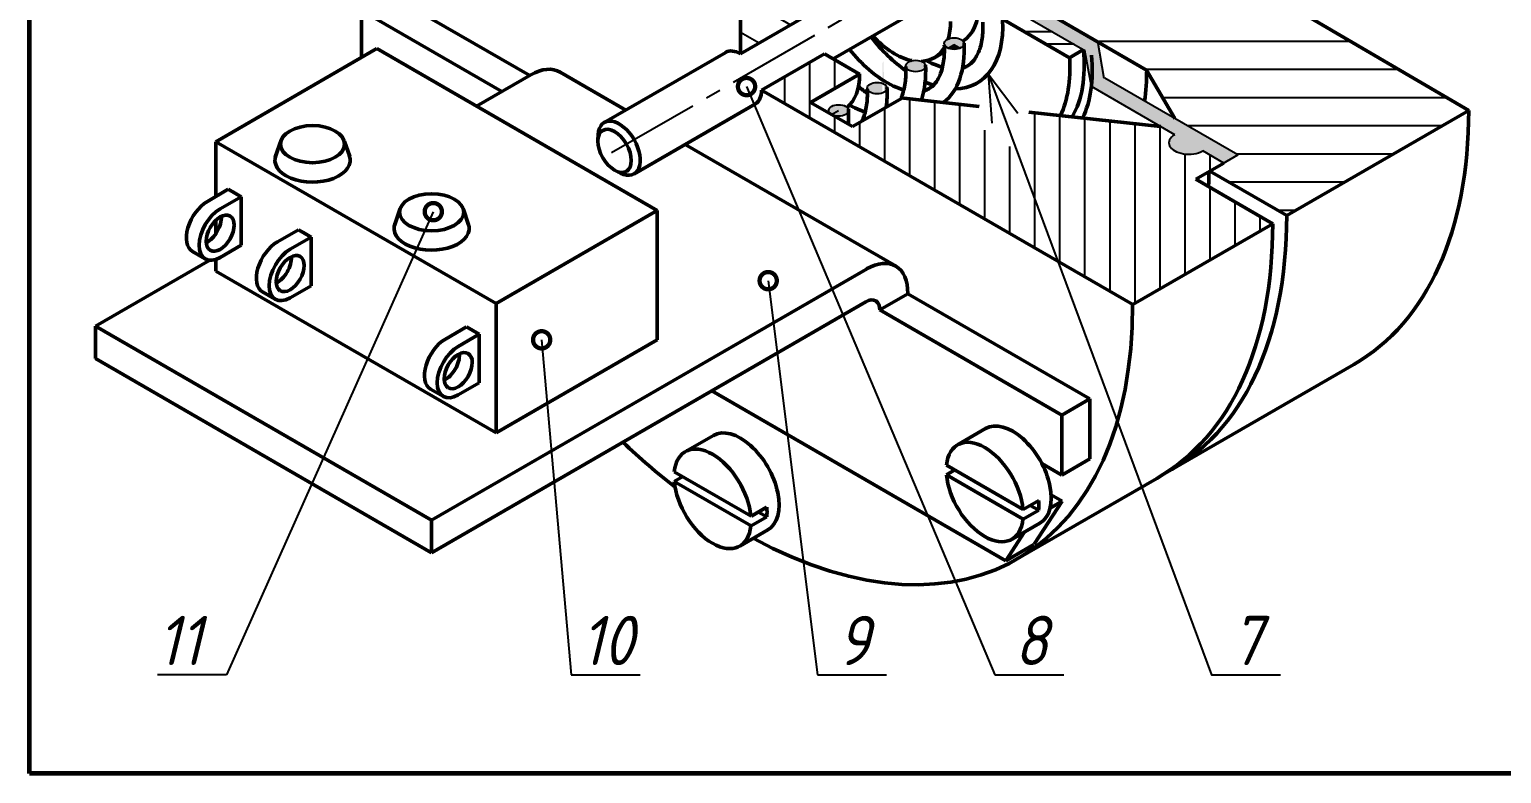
# Model space of a CAD drawing. Header units: millimetres. Extents: x -255 to 513, y 132 to 472.
# Drawn here: x -255 to -105.5, y 132 to 207.5 of the extents above; entities that cross this region are included whole.
import ezdxf

# ---------------------------------------------------------------- set-up
doc = ezdxf.new("R2010")
doc.units = ezdxf.units.MM
doc.header["$LTSCALE"] = 0.5
doc.linetypes.add('CENTER2', pattern=[28.575, 19.05, -3.175, 3.175, -3.175])
doc.styles.get("Standard").update_dxf_attribs({"font": 'isocpeui.ttf', "width": 0.9})
doc.dimstyles.new('Standart 1', dxfattribs={"dimtxt": 3.5, "dimasz": 3.5, "dimexe": 2, "dimexo": 0, "dimgap": 1, "dimtad": 1, "dimtoh": 1, "dimdec": 0, "dimtxsty": 'Standard', "dimblk": 'OPEN30', "dimcen": 2.5, "dimadec": 0, "dimazin": 0, "dimtfac": 1, "dimtdec": 0, "dimtmove": 0, "dimatfit": 3, "dimldrblk": 'DOTSMALL', "dimfxl": 0, "dimarcsym": 0})

# ---------------------------------------------------------------- blocks, each defined once
blk = doc.blocks.new('_DotSmall')
at = {"color": 0, "linetype": 'ByBlock', "const_width": 0.5}
blk.add_lwpolyline([(-0.0625, 0, 1), (0.0625, 0, 1)], format="xyb", close=True, dxfattribs=at)
blk = doc.blocks.new('_Open30')
at = {"color": 0, "linetype": 'ByBlock', "lineweight": -2}
for p, q in [((-1, 0.268), (0, 0)), ((0, 0), (-1, -0.268)), ((0, 0), (-1, 0))]:
    blk.add_line(p, q, dxfattribs=at)

msp = doc.modelspace()

# ---------------------------------------------------------------- hatches: boundary and pattern name
at = {"lineweight": -3}
h = msp.add_hatch(dxfattribs=at)
h.set_pattern_fill('ANSI31', color=256, angle=105, style=0)
h.set_pattern_definition([(150, (-4, -28), (-1.5875, -2.74963), [])])
h.paths.add_polyline_path([(-176.41, 212.81), (-181.38, 209.94), (-181.38, 214.87), (-176.4, 217.74), (-173.53, 224.26), (-182.81, 224.36), (-182.81, 205.02), (-176.41, 208.71)])
edge = h.paths.add_edge_path()
edge.add_line((-165.75, 241.95), (-165.75, 243.59))
edge.add_ellipse((-165.75, 245.23), major_axis=(1, 1.74), ratio=0.577465, start_angle=44.8992, end_angle=224.8992, ccw=False)
edge.add_line((-165.75, 246.88), (-165.75, 249.34))
edge.add_line((-165.75, 249.34), (-168.59, 247.7))
edge.add_line((-168.59, 247.7), (-168.59, 248.32))
edge.add_line((-168.59, 248.32), (-178.98, 242.32))
edge.add_ellipse((-182.81, 243.59), major_axis=(2.76, -4.79), ratio=0.57735, start_angle=0, end_angle=56.9443, ccw=False)
edge.add_line((-180.04, 238.8), (-182.81, 237.21))
edge.add_line((-182.81, 237.21), (-182.81, 224.36))
edge.add_line((-182.81, 224.36), (-173.53, 224.26))
edge.add_line((-173.53, 224.26), (-165.75, 241.95))
h = msp.add_hatch(dxfattribs=at)
h.set_pattern_fill('ANSI31', scale=0.9, angle=135, style=0)
h.set_pattern_definition([(180, (-285, 112), (-7e-16, -2.8575), [])])
h.paths.add_polyline_path([(-150.79, 212.83), (-155.08, 212.81), (-152.95, 211.58)])
h.paths.add_polyline_path([(-148.69, 209.12), (-150.11, 208.3), (-141.58, 203.37), (-138.73, 198.45), (-132.34, 194.76), (-133.76, 193.93), (-135.18, 193.11), (-127.36, 188.6), (-108.88, 199.27), (-141.37, 218.27), (-150.79, 212.83), (-152.95, 211.58)])
at = {"ltscale": 0.3}
h = msp.add_hatch(color=7, dxfattribs=at)
edge = h.paths.add_edge_path()
edge.add_line((-161.48, 214.87), (-162.9, 214.04))
edge.add_line((-162.9, 214.04), (-147.84, 205.35))
edge.add_line((-147.84, 205.35), (-147.19, 201.69))
edge.add_line((-147.19, 201.69), (-138.73, 196.81))
edge.add_ellipse((-137.31, 195.99), major_axis=(-2.01, 0), ratio=0.57735, start_angle=315, end_angle=495)
edge.add_line((-135.89, 195.17), (-133.76, 193.93))
edge.add_line((-133.76, 193.93), (-133.05, 194.35))
edge.add_line((-133.05, 194.35), (-132.34, 194.76))
edge.add_line((-132.34, 194.76), (-145.9, 202.59))
edge.add_line((-145.9, 202.59), (-146.55, 206.25))
edge.add_line((-146.55, 206.25), (-161.48, 214.87))
h = msp.add_hatch(color=7, dxfattribs=at)
edge = h.paths.add_edge_path()
edge.add_ellipse((-172.85, 208.35), major_axis=(6.25, -10.82), ratio=0.57735, start_angle=407.9196, end_angle=408.2137)
edge.add_ellipse((-165.03, 203.78), major_axis=(-1.01, 0), ratio=0.57735, start_angle=184.1466, end_angle=225)
edge.add_line((-164.32, 204.19), (-165.03, 203.78))
edge.add_line((-165.03, 203.78), (-164.32, 203.37))
edge.add_ellipse((-165.03, 203.78), major_axis=(-1.01, 0), ratio=0.57735, start_angle=135, end_angle=178.8422)
edge = h.paths.add_edge_path()
edge.add_ellipse((-165.03, 203.78), major_axis=(-1.01, 0), ratio=0.57735, start_angle=232.7231, end_angle=291.9772)
edge.add_ellipse((-165.03, 203.78), major_axis=(-1.01, 0), ratio=0.57735, start_angle=291.9772, end_angle=315)
edge.add_line((-165.75, 204.19), (-165.03, 203.78))
edge.add_line((-165.03, 203.78), (-164.32, 204.19))
edge.add_ellipse((-165.03, 203.78), major_axis=(-1.01, 0), ratio=0.57735, start_angle=225, end_angle=232.7231)
edge = h.paths.add_edge_path()
edge.add_ellipse((-165.03, 203.78), major_axis=(-1.01, 0), ratio=0.57735, start_angle=315, end_angle=367.3879)
edge.add_ellipse((-165.03, 203.78), major_axis=(-1.01, 0), ratio=0.57735, start_angle=7.3879, end_angle=45)
edge.add_line((-165.75, 203.37), (-165.03, 203.78))
edge.add_line((-165.03, 203.78), (-165.75, 204.19))
edge = h.paths.add_edge_path()
edge.add_ellipse((-165.03, 203.78), major_axis=(-1.01, 0), ratio=0.57735, start_angle=45, end_angle=135)
edge.add_line((-164.32, 203.37), (-165.03, 203.78))
edge.add_line((-165.03, 203.78), (-165.75, 203.37))
h = msp.add_hatch(color=7, dxfattribs=at)
edge = h.paths.add_edge_path()
edge.add_ellipse((-161.13, 206.05), major_axis=(-1.01, 0), ratio=0.57735, start_angle=224.2231, end_angle=306.4209)
edge.add_ellipse((-161.13, 206.05), major_axis=(-1.01, 0), ratio=0.57735, start_angle=306.4209, end_angle=315)
edge.add_line((-161.85, 206.46), (-161.13, 206.04))
edge.add_line((-161.13, 206.04), (-160.41, 206.45))
edge = h.paths.add_edge_path()
edge.add_ellipse((-161.13, 206.05), major_axis=(-1.01, 0), ratio=0.57735, start_angle=135, end_angle=206.0074)
edge.add_ellipse((-161.13, 206.05), major_axis=(-1.01, 0), ratio=0.57735, start_angle=206.0074, end_angle=206.1842)
edge.add_ellipse((-161.13, 206.05), major_axis=(-1.01, 0), ratio=0.57735, start_angle=206.1842, end_angle=224.2231)
edge.add_line((-160.41, 206.45), (-161.13, 206.04))
edge.add_line((-161.13, 206.04), (-160.42, 205.64))
edge = h.paths.add_edge_path()
edge.add_line((-161.13, 206.04), (-161.84, 205.63))
edge.add_ellipse((-161.13, 206.05), major_axis=(-1.01, 0), ratio=0.57735, start_angle=45.7769, end_angle=135)
edge.add_line((-160.42, 205.64), (-161.13, 206.04))
edge = h.paths.add_edge_path()
edge.add_ellipse((-161.13, 206.05), major_axis=(-1.01, 0), ratio=0.57735, start_angle=315, end_angle=386.3423)
edge.add_ellipse((-161.13, 206.05), major_axis=(-1.01, 0), ratio=0.57735, start_angle=26.3423, end_angle=45.7769)
edge.add_line((-161.84, 205.63), (-161.13, 206.04))
edge.add_line((-161.13, 206.04), (-161.85, 206.46))
h = msp.add_hatch(color=7, dxfattribs=at)
edge = h.paths.add_edge_path()
edge.add_line((-161.13, 206.04), (-161.84, 205.63))
edge.add_ellipse((-161.13, 206.05), major_axis=(-1.01, 0), ratio=0.57735, start_angle=45.7769, end_angle=135)
edge.add_line((-160.42, 205.64), (-161.13, 206.04))
h = msp.add_hatch(color=7, dxfattribs=at)
edge = h.paths.add_edge_path()
edge.add_ellipse((-168.94, 201.53), major_axis=(-1.01, 0), ratio=0.57735, start_angle=225, end_angle=315)
edge.add_line((-169.66, 201.94), (-168.94, 201.53))
edge.add_line((-168.94, 201.53), (-168.23, 201.94))
edge = h.paths.add_edge_path()
edge.add_ellipse((-168.94, 201.53), major_axis=(-1.01, 0), ratio=0.57735, start_angle=178.8422, end_angle=225)
edge.add_line((-168.23, 201.94), (-168.94, 201.53))
edge.add_line((-168.94, 201.53), (-168.23, 201.12))
edge.add_ellipse((-168.94, 201.53), major_axis=(-1.01, 0), ratio=0.57735, start_angle=135, end_angle=178.8422)
edge.add_ellipse((-176.76, 206.09), major_axis=(6.25, -10.82), ratio=0.57735, start_angle=407.9196, end_angle=408.5845)
edge = h.paths.add_edge_path()
edge.add_line((-168.94, 201.53), (-169.66, 201.12))
edge.add_ellipse((-168.94, 201.53), major_axis=(-1.01, 0), ratio=0.57735, start_angle=45, end_angle=135)
edge.add_line((-168.23, 201.12), (-168.94, 201.53))
edge = h.paths.add_edge_path()
edge.add_line((-168.94, 201.53), (-169.66, 201.94))
edge.add_ellipse((-168.94, 201.53), major_axis=(-1.01, 0), ratio=0.57735, start_angle=315, end_angle=367.3879)
edge.add_ellipse((-168.94, 201.53), major_axis=(-1.01, 0), ratio=0.57735, start_angle=7.3879, end_angle=45)
edge.add_line((-169.66, 201.12), (-168.94, 201.53))
h = msp.add_hatch(color=7, dxfattribs=at)
edge = h.paths.add_edge_path()
edge.add_ellipse((-172.85, 199.27), major_axis=(-1.01, 0), ratio=0.57735, start_angle=225, end_angle=315)
edge.add_line((-173.56, 199.68), (-172.85, 199.27))
edge.add_line((-172.85, 199.27), (-172.14, 199.68))
edge = h.paths.add_edge_path()
edge.add_ellipse((-172.85, 199.27), major_axis=(-1.01, 0), ratio=0.57735, start_angle=135, end_angle=210.4481)
edge.add_ellipse((-172.85, 199.27), major_axis=(-1.01, 0), ratio=0.57735, start_angle=210.4481, end_angle=225)
edge.add_line((-172.14, 199.68), (-172.85, 199.27))
edge.add_line((-172.85, 199.27), (-172.14, 198.86))
edge = h.paths.add_edge_path()
edge.add_ellipse((-172.85, 199.27), major_axis=(-1.01, 0), ratio=0.57735, start_angle=45, end_angle=135)
edge.add_line((-172.14, 198.86), (-172.85, 199.27))
edge.add_line((-172.85, 199.27), (-173.56, 198.86))
edge = h.paths.add_edge_path()
edge.add_ellipse((-172.85, 199.27), major_axis=(-1.01, 0), ratio=0.57735, start_angle=315, end_angle=368.2992)
edge.add_ellipse((-172.85, 199.27), major_axis=(-1.01, 0), ratio=0.57735, start_angle=8.2992, end_angle=45)
edge.add_line((-173.56, 198.86), (-172.85, 199.27))
edge.add_line((-172.85, 199.27), (-173.56, 199.68))

# ---------------------------------------------------------------- linework, layer by layer
at = {"color": 7, "lineweight": 60}
for p, q in [((-255, 132), (-255, 297)), ((-10, 132), (-255, 132))]:
    msp.add_line(p, q, dxfattribs=at)
at = {"color": 7, "linetype": 'CENTER2', "lineweight": -3}
msp.add_line((-195.9, 194.99), (-118.84, 239.48), dxfattribs=at)
at = {"color": 7, "lineweight": 50, "ltscale": 0.3}
for p, q in [((-182.81, 237.21), (-182.81, 205.02)), ((-108.88, 199.27), (-141.37, 218.27)), ((-161.48, 214.87), (-141.58, 203.37)), ((-204.2, 202.82), (-218.44, 211.04)), ((-221.28, 209.4), (-207.04, 201.18)), ((-221.28, 209.4), (-221.28, 204.64)), ((-158.64, 209.94), (-149.4, 204.61)), ((-182.81, 205.02), (-176.41, 208.71)), ((-165.6, 209), (-173.39, 204.51)), ((-236.07, 196.1), (-219.72, 205.54)), ((-191.28, 189.12), (-219.72, 205.54)), ((-196.64, 198.05), (-184.31, 205.16)), ((-174.28, 205.02), (-180.67, 201.32)), ((-174.28, 205.02), (-170.72, 202.96)), ((-163.03, 204.69), (-162.11, 205.22)), ((-149.4, 204.61), (-148, 205.44)), ((-138.73, 198.45), (-141.58, 203.37)), ((-209.61, 199.7), (-204.1, 202.88)), ((-194.46, 199.31), (-201.12, 203.16)), ((-170.72, 202.96), (-175.7, 200.09)), ((-180.67, 201.32), (-143, 179.57)), ((-166.4, 200.53), (-171.43, 197.63)), ((-158.6, 199.67), (-166.54, 200.55)), ((-193.63, 192.82), (-181.3, 199.94)), ((-171.43, 197.63), (-175.7, 200.09)), ((-140.16, 197.63), (-153.53, 199.11)), ((-127.36, 188.6), (-108.88, 199.27)), ((-236.07, 190.54), (-236.07, 196.1)), ((-207.63, 179.68), (-236.07, 196.1)), ((-229.44, 196.24), (-230.04, 194.52)), ((-223.03, 196.13), (-222.49, 194.59)), ((-167.02, 183.47), (-188.43, 195.83)), ((-133.76, 193.93), (-136.6, 192.29)), ((-135.18, 193.11), (-127.36, 188.6)), ((-128.78, 187.78), (-136.6, 192.29)), ((-234.81, 191.27), (-236.94, 190.04)), ((-233.51, 190.52), (-235.64, 189.29)), ((-234.81, 191.27), (-233.51, 190.52)), ((-234.36, 191.01), (-233.51, 190.52)), ((-233.51, 190.52), (-233.51, 185.59)), ((-217.36, 189.33), (-217.95, 187.61)), ((-210.95, 189.21), (-210.41, 187.67)), ((-207.63, 179.68), (-191.28, 189.12)), ((-191.28, 189.12), (-191.28, 175.99)), ((-236.07, 186.78), (-236.07, 188.14)), ((-236.07, 186.78), (-236.07, 188.14)), ((-227.7, 187.16), (-229.83, 185.93)), ((-227.7, 187.16), (-226.4, 186.41)), ((-227.25, 186.91), (-226.4, 186.41)), ((-143, 179.57), (-128.78, 187.78)), ((-235.64, 184.36), (-233.51, 185.59)), ((-226.4, 186.41), (-228.53, 185.18)), ((-226.4, 186.41), (-226.4, 181.49)), ((-248.29, 177.39), (-236.7, 184.08)), ((-238.45, 184.96), (-237.15, 184.21)), ((-236.07, 182.97), (-236.07, 184.17)), ((-207.63, 166.55), (-236.07, 182.97)), ((-214.17, 157.69), (-169.73, 183.34)), ((-214.17, 157.69), (-170.1, 183.13)), ((-231.34, 180.86), (-230.04, 180.11)), ((-228.53, 180.26), (-226.4, 181.49)), ((-214.17, 154.4), (-170.1, 179.85)), ((-207.63, 179.68), (-207.63, 166.55)), ((-165.83, 180.67), (-168.68, 179.03)), ((-165.83, 180.67), (-147.35, 170)), ((-150.2, 168.36), (-168.68, 179.03)), ((-214.17, 157.69), (-248.29, 177.39)), ((-248.29, 177.39), (-248.29, 174.1)), ((-210.64, 177.31), (-212.77, 176.08)), ((-209.34, 176.56), (-211.47, 175.33)), ((-210.64, 177.31), (-209.34, 176.56)), ((-210.19, 177.06), (-209.34, 176.56)), ((-209.34, 176.56), (-209.34, 171.64)), ((-207.63, 166.55), (-191.28, 175.99)), ((-214.17, 154.4), (-248.29, 174.1)), ((-139.02, 162.83), (-120.54, 173.5)), ((-214.28, 171.01), (-212.98, 170.26)), ((-211.47, 170.41), (-209.34, 171.64)), ((-155.88, 153.58), (-185.74, 170.82)), ((-147.35, 170), (-150.2, 168.36)), ((-147.35, 170), (-147.35, 163.92)), ((-150.2, 162.28), (-150.2, 168.36)), ((-188.41, 164.66), (-185.57, 166.3)), ((-160.78, 165.35), (-157.94, 166.99)), ((-161.9, 163.3), (-154.11, 158.79)), ((-150.2, 162.28), (-152.22, 163.45)), ((-147.35, 163.92), (-150.2, 162.28)), ((-189.54, 162.61), (-181.74, 158.11)), ((-189.54, 161.62), (-188.68, 162.12)), ((-189.54, 161.62), (-181.74, 157.12)), ((-161.9, 162.31), (-161.05, 162.8)), ((-161.9, 162.31), (-154.11, 157.81)), ((-154.66, 153.8), (-140.56, 161.94)), ((-150.16, 159.63), (-151.27, 160.28)), ((-181.74, 158.11), (-180.18, 159.01)), ((-181.71, 158.12), (-180.15, 159.02)), ((-154.11, 158.79), (-152.54, 159.7)), ((-154.11, 157.81), (-152.54, 158.71)), ((-153, 155.28), (-150.16, 159.63)), ((-150.16, 159.63), (-151.38, 158.93)), ((-214.17, 157.69), (-214.17, 154.4)), ((-214.17, 157.69), (-214.17, 154.4)), ((-181.74, 157.12), (-180.15, 158.04)), ((-155.25, 155.77), (-152.41, 157.41)), ((-182.88, 155.08), (-180.04, 156.72)), ((-155.88, 153.58), (-153.97, 156.51)), ((-153.04, 155.22), (-155.88, 153.58))]:
    msp.add_line(p, q, dxfattribs=at)
at = {"color": 7, "ltscale": 0.3}
for p, q in [((-162.9, 214.04), (-147.84, 205.35)), ((-221.28, 209.4), (-221.28, 206.11)), ((-160.23, 206.3), (-160.19, 206.33)), ((-145.89, 202.52), (-146.55, 206.25)), ((-188.49, 202.75), (-184.31, 205.16)), ((-147.19, 201.69), (-147.84, 205.35)), ((-132.34, 194.76), (-145.84, 202.55)), ((-138.73, 196.81), (-147.19, 201.69)), ((-185.48, 197.53), (-181.3, 199.94)), ((-175.7, 200.09), (-173.56, 198.86)), ((-173.56, 198.86), (-172.85, 199.27)), ((-138.73, 196.81), (-140.4, 197.77)), ((-138.73, 198.45), (-138.73, 198.45)), ((-132.34, 194.76), (-138.73, 198.45)), ((-133.76, 193.93), (-135.89, 195.17)), ((-135.18, 193.11), (-132.34, 194.76)), ((-135.18, 193.11), (-133.05, 194.35)), ((-132.34, 194.76), (-133.76, 193.93)), ((-165.83, 180.7), (-165.83, 180.67)), ((-165.83, 180.67), (-165.83, 180.67)), ((-154.11, 158.79), (-152.54, 159.7))]:
    msp.add_line(p, q, dxfattribs=at)
at = {"lineweight": -3}
for p, q in [((-151.13, 207.25), (-153.98, 207.25)), ((-148.93, 205.98), (-151.78, 205.98)), ((-175.78, 198.5), (-175.78, 204.15)), ((-173.24, 201.51), (-173.24, 204.42)), ((-178.32, 199.96), (-178.32, 202.68)), ((-157.66, 202.99), (-154.66, 198.98)), ((-157.66, 202.99), (-157.31, 197.99)), ((-165.62, 192.63), (-165.62, 200.45)), ((-168.16, 194.1), (-168.16, 199.52)), ((-163.08, 191.16), (-163.08, 200.17)), ((-160.54, 189.7), (-160.54, 199.89)), ((-152.92, 185.3), (-152.92, 199.04)), ((-173.24, 197.03), (-173.24, 198.67)), ((-170.7, 195.56), (-170.7, 198.05)), ((-158, 188.23), (-158, 197.27)), ((-150.38, 183.83), (-150.38, 198.76)), ((-147.84, 182.37), (-147.84, 198.48)), ((-145.3, 180.9), (-145.3, 198.2)), ((-142.76, 179.71), (-142.76, 197.92)), ((-140.22, 181.18), (-140.22, 197.64)), ((-155.46, 186.77), (-155.46, 195.6)), ((-137.68, 182.64), (-137.68, 194.85)), ((-135.14, 184.11), (-135.14, 191.45)), ((-132.6, 185.57), (-132.6, 189.98)), ((-130.06, 187.04), (-130.06, 188.52))]:
    msp.add_line(p, q, dxfattribs=at)
at = {"color": 7}
for p, q in [((-149.22, 204.71), (-149.58, 204.71)), ((-135.14, 193.14), (-135.14, 194.73))]:
    msp.add_line(p, q, dxfattribs=at)
at = {"color": 7, "lineweight": 50}
for p, q in [((-197.26, 196.83), (-197.3, 196.28)), ((-194.99, 192.9), (-195.48, 193.14)), ((-180.15, 158.04), (-181, 158.53)), ((-152.54, 158.71), (-153.4, 159.2))]:
    msp.add_line(p, q, dxfattribs=at)
at = {"color": 7, "lineweight": -3, "ltscale": 0.3}
msp.add_lwpolyline([(-157.66, 202.99), (-135, 142), (-128, 142)], dxfattribs=at)
at = {"color": 7, "lineweight": 50, "ltscale": 0.3}
for centre, major_axis, ratio, start_param, end_param in [((-164.32, 213.22), (4.02, -6.96), 0.57735, 6.30113, 7.068583), ((-167.17, 211.58), (4.02, -6.96), 0.57735, 6.770328, 7.068583), ((-165.03, 212.86), (6.25, -10.82), 0.57735, 5.96856, 7.131146), ((-165.03, 212.86), (6.25, -10.82), 0.57735, 4.959465, 5.385908), ((-167.17, 211.58), (4.02, -6.96), 0.57735, 5.096504, 5.811764), ((-182.81, 202.55), (1.51, -2.61), 0.57735, 2.356194, 3.141644), ((-167.17, 211.58), (4.02, -6.96), 0.57735, 6.000801, 6.592291), ((-168.94, 210.56), (6.25, -10.82), 0.57735, 6.365956, 7.131146), ((-162.56, 213.99), (-11.73, 17.17), 0.509986, 3.370896, 3.887896), ((-161.75, 213.41), (-11.73, 17.17), 0.509986, 3.41676, 3.887896), ((-204.1, 198.06), (-2.95, -5.11), 0.57735, 3.131933, 3.926991), ((-172.85, 208.35), (6.25, -10.82), 0.57735, 6.751526, 7.131146), ((-164.32, 213.22), (-11.68, 17.28), 0.5403, 3.45713, 3.874694), ((-161.48, 214.87), (14.07, -24.38), 0.57735, 6.925236, 7.068583), ((-176.41, 206.25), (4.02, -6.96), 0.57735, 6.388304, 7.068583), ((-165.03, 212.86), (6.25, -10.82), 0.57735, 5.607086, 5.703729), ((-182.81, 202.55), (1.51, -2.61), 0.57735, 0, 0.785398), ((-168.94, 210.56), (6.25, -10.82), 0.57735, 5.281307, 5.38592), ((-176.76, 206.09), (6.25, -10.82), 0.57735, 6.927014, 7.131146), ((-180.67, 203.88), (6.25, -10.82), 0.57735, 6.9791, 7.131146), ((-148.69, 222.25), (28.15, -48.75), 0.57735, 0, 0.785398), ((-195.13, 195.44), (1.51, -2.61), 0.57735, 1.570796, 3.858936), ((-195.13, 195.44), (1.51, -2.61), 0.57735, 5.565842, 7.853982), ((-226.26, 194.21), (-3.82, 0), 0.57735, 6.029666, 9.65348), ((-167.05, 211.65), (22.48, -38.93), 0.57735, 0.736849, 0.779008), ((-236.94, 187.57), (-1.51, -2.61), 0.57735, 3.926991, 6.283185), ((-235.64, 186.82), (-1.51, -2.61), 0.57735, 3.926991, 7.068583), ((-236.94, 187.57), (-1.01, -1.74), 0.57735, 0.702481, 2.439111), ((-167.17, 211.58), (28.15, -48.75), 0.57735, 6.257929, 7.068583), ((-214.17, 187.3), (-3.82, 0), 0.57735, 6.029666, 9.65348), ((-168.59, 210.76), (28.15, -48.75), 0.57735, 6.278863, 7.068583), ((-229.83, 183.47), (-1.51, -2.61), 0.57735, 3.926991, 6.283185), ((-228.53, 182.72), (-1.51, -2.61), 0.57735, 3.926991, 7.068583), ((-229.83, 183.47), (-1.01, -1.74), 0.57735, 0.702481, 2.439111), ((-170.01, 178.37), (-2.95, -5.11), 0.57735, 2.339391, 3.926991), ((-182.81, 202.55), (28.15, -48.75), 0.57735, 5.530067, 7.068583), ((-170.1, 178.21), (-1.01, -1.74), 0.57735, 2.356194, 3.926991), ((-212.77, 173.62), (-1.51, -2.61), 0.57735, 3.926991, 6.283185), ((-211.47, 172.87), (-1.51, -2.61), 0.57735, 3.926991, 7.068583), ((-212.77, 173.62), (-1.01, -1.74), 0.57735, 0.702481, 2.439111), ((-155.17, 162.2), (2.76, -4.79), 0.57735, 0, 3.141593), ((-182.81, 161.51), (2.76, -4.79), 0.57735, 0, 3.141593), ((-158.02, 160.56), (2.76, -4.79), 0.57735, 7.177892, 10.100868), ((-182.81, 202.55), (28.15, -48.75), 0.57735, 5.192793, 5.329767), ((-185.65, 159.87), (2.76, -4.79), 0.57735, 7.177892, 10.100868), ((-185.65, 159.87), (2.76, -4.79), 0.57735, 4.036299, 6.959275), ((-158.02, 160.56), (2.76, -4.79), 0.57735, 4.036299, 6.959275), ((-183.92, 158.53), (2.69, 2.69), 1, 5.367997, 5.627577), ((-158.95, 159.2), (4.54, 4.54), 1, 5.421044, 5.57453)]:
    msp.add_ellipse(centre, major_axis=major_axis, ratio=ratio, start_param=start_param, end_param=end_param, dxfattribs=at)
at = {"color": 7, "ltscale": 0.3}
for centre in [(-161.13, 206.05), (-165.03, 203.78), (-168.94, 201.53), (-172.85, 199.27)]:
    msp.add_ellipse(centre, major_axis=(-1.01, 0), ratio=0.57735, dxfattribs=at)
at = {"color": 7, "lineweight": 50, "ltscale": 0.3}
for centre, major_axis in [((-226.26, 195.85), (-3.26, 0)), ((-195.6, 195.17), (1.2, -2.08)), ((-214.17, 188.94), (-3.26, 0)), ((-235.64, 186.82), (-1.01, -1.74)), ((-228.53, 182.72), (-1.01, -1.74)), ((-211.47, 172.87), (-1.01, -1.74))]:
    msp.add_ellipse(centre, major_axis=major_axis, ratio=0.57735, dxfattribs=at)
at = {"color": 7, "ltscale": 0.3}
msp.add_ellipse((-137.31, 195.99), major_axis=(-2.01, 0), ratio=0.57735, start_param=5.497787, end_param=8.63938, dxfattribs=at)
at = {"color": 7, "lineweight": 50, "ltscale": 0.3}
for points, knots in [([(-160.28, 203.57), (-160.24, 203.58), (-160.21, 203.59), (-160.04, 203.65), (-159.91, 203.7), (-159.79, 203.77), (-159.55, 203.91), (-159.33, 204.1), (-158.93, 204.6), (-158.74, 204.93), (-158.43, 205.74), (-158.32, 206.23), (-158.2, 207.23), (-158.19, 207.72), (-158.21, 208.24)], [6.1442241, 6.1442241, 6.1442241, 6.1442241, 6.1708401, 6.1708401, 6.2831853, 6.2831853, 6.2831853, 6.5046257, 6.5046257, 6.7260662, 6.7260662, 6.9475066, 6.9475066, 7.1242218, 7.1242218, 7.1242218, 7.1242218]), ([(-171.75, 205.46), (-171.12, 204.69), (-170.46, 204), (-168.94, 202.68), (-168.08, 202.12), (-166.92, 201.57), (-166.57, 201.44), (-166.24, 201.34)], [4.9821131, 4.9821131, 4.9821131, 4.9821131, 5.2515019, 5.2515019, 5.5895412, 5.5895412, 5.7435791, 5.7435791, 5.7435791, 5.7435791]), ([(-164.21, 201.25), (-164.17, 201.27), (-164.13, 201.28), (-163.95, 201.34), (-163.82, 201.4), (-163.7, 201.47), (-163.46, 201.61), (-163.24, 201.79), (-162.84, 202.3), (-162.65, 202.62), (-162.34, 203.44), (-162.23, 203.93), (-162.11, 204.93), (-162.1, 205.42), (-162.12, 205.94)], [6.1389413, 6.1389413, 6.1389413, 6.1389413, 6.1708401, 6.1708401, 6.2831853, 6.2831853, 6.2831853, 6.5046257, 6.5046257, 6.7260662, 6.7260662, 6.9475066, 6.9475066, 7.1242218, 7.1242218, 7.1242218, 7.1242218]), ([(-166.52, 200.55), (-166.48, 200.63), (-166.44, 200.73), (-166.25, 201.23), (-166.14, 201.72), (-166.02, 202.72), (-166.01, 203.21), (-166.03, 203.73)], [6.6742628, 6.6742628, 6.6742628, 6.6742628, 6.7260662, 6.7260662, 6.9475066, 6.9475066, 7.1242218, 7.1242218, 7.1242218, 7.1242218]), ([(-163.9, 204.32), (-163.72, 204.22), (-163.55, 204.13), (-163, 203.87), (-162.64, 203.74), (-162.31, 203.64)], [5.5155785, 5.5155785, 5.5155785, 5.5155785, 5.5895412, 5.5895412, 5.7471588, 5.7471588, 5.7471588, 5.7471588]), ([(-170.48, 198.18), (-170.42, 198.3), (-170.37, 198.43), (-170.16, 198.97), (-170.05, 199.46), (-169.93, 200.46), (-169.92, 200.95), (-169.94, 201.47)], [6.6509305, 6.6509305, 6.6509305, 6.6509305, 6.7260662, 6.7260662, 6.9475066, 6.9475066, 7.1242218, 7.1242218, 7.1242218, 7.1242218]), ([(-171.73, 199.81), (-171.55, 199.71), (-171.37, 199.62), (-170.82, 199.36), (-170.47, 199.23), (-170.14, 199.13)], [5.5143517, 5.5143517, 5.5143517, 5.5143517, 5.5895412, 5.5895412, 5.7453955, 5.7453955, 5.7453955, 5.7453955])]:
    msp.add_open_spline(points, degree=3, knots=knots, dxfattribs=at)
at = {"color": 7, "ltscale": 0.3}
msp.add_open_spline([(-173.84, 199.02), (-173.85, 199.1), (-173.85, 199.18), (-173.85, 199.26)], degree=3, dxfattribs=at)

# ---------------------------------------------------------------- texts
at = {"color": 7, "lineweight": -3, "ltscale": 0.3, "width": 0.9}
for s, p in [('11', (-242, 143)), ('10', (-199, 143)), ('9', (-173, 143)), ('8', (-155, 143)), ('7', (-133, 143))]:
    msp.add_text(s, height=5, dxfattribs=at).set_placement(p)

# ---------------------------------------------------------------- leaders
at = {"color": 7, "lineweight": -3, "ltscale": 0.3}
for points in [[(-182.2, 201.69), (-157, 142), (-150, 142)], [(-214, 189), (-235, 142), (-242, 142)], [(-180, 182), (-175, 142), (-168, 142)], [(-203, 176), (-200, 142), (-193, 142)]]:
    msp.add_leader(points, dimstyle='Standart 1', dxfattribs=at)

doc.saveas('drawing.dxf')
